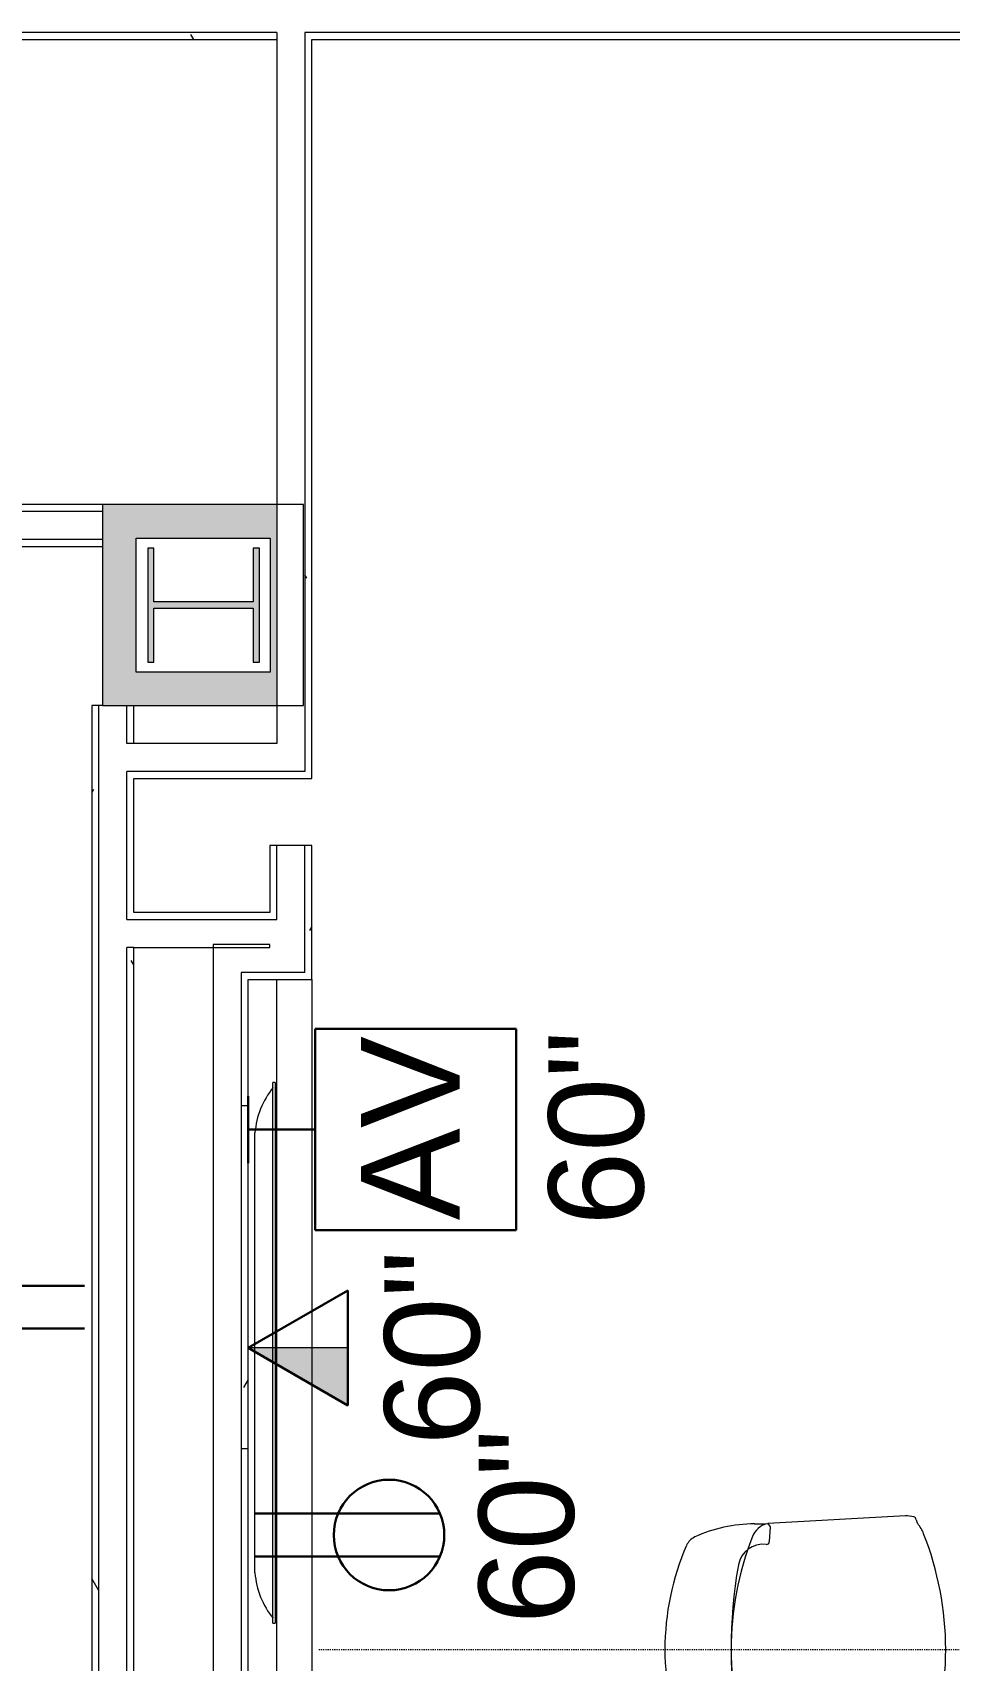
# Model space of a CAD drawing. Header units: inches. Extents: x -1180 to 2011, y -268 to 2143.
# Drawn here: x -432.7 to -350.6, y 879.6 to 1025.4 of the extents above; entities that cross this region are included whole.
import ezdxf

# ---------------------------------------------------------------- set-up
doc = ezdxf.new("R2010")
doc.units = ezdxf.units.IN
doc.header["$MEASUREMENT"] = 0
doc.linetypes.add('Dash 1_16_', pattern=[0.125, 0.0625, -0.0625])
for name, color, linetype, lineweight in [('A-ANNO-NOTE', 131, 'Continuous', 13), ('A-DETL', 90, 'Continuous', 13), ('A-WALL', 113, 'Continuous', 13), ('A-WALL-PATT', 111, 'Continuous', 13), ('I-FURN', 30, 'Continuous', 9), ('I-WALL', 2, 'Continuous', 13), ('Q-SPCQ', 91, 'Continuous', 9), ('S-COLS', 52, 'Continuous', 13)]:
    doc.layers.add(name, color=color, linetype=linetype, lineweight=lineweight)
doc.styles.add('Arial', font='arial.ttf', dxfattribs={"height": 8.851796})
doc.styles.add('Swis721 Lt BT', font='swissl.ttf', dxfattribs={"height": 8.514638})
pattern_1 = [(0, (0, 0), (30.72, 7.68), [1.267, -21.773, 1.267, -21.773, -122.88]), (0, (0, 0), (30.72, 7.68), [-46.08, 1.267, -44.813, 1.267, -21.773, -53.76]), (0, (0, 0), (30.72, 7.68), [-115.2, 1.267, -14.093, 1.267, -37.133]), (120, (11.52, 3.84), (-22.011075, 22.7643), [1.267, -21.773, 1.267, -21.773, -122.88]), (120, (11.52, 3.84), (-22.011075, 22.7643), [-46.08, 1.267, -44.813, 1.267, -21.773, -53.76]), (120, (11.52, 3.84), (-22.011075, 22.7643), [-115.2, 1.267, -14.093, 1.267, -37.133]), (240, (15.36, 19.2), (-8.708925, -30.4443), [1.267, -21.773, 1.267, -21.773, -122.88]), (240, (15.36, 19.2), (-8.708925, -30.4443), [-46.08, 1.267, -44.813, 1.267, -21.773, -53.76]), (240, (15.36, 19.2), (-8.708925, -30.4443), [-115.2, 1.267, -14.093, 1.267, -37.133])]

# ---------------------------------------------------------------- blocks, each defined once
blk = doc.blocks.new('HP-Bearing Pile-Column - HP10X57-5580024-6TH FLOOR POWER _ SIGNAL')
at = {"layer": 'S-COLS', "lineweight": 9}
blk.add_hatch(color=7, dxfattribs=at).paths.add_polyline_path([(-5.1, 5), (-5.1, 4.435), (-0.2825, 4.435), (-0.2825, -4.435), (-5.1, -4.435), (-5.1, -5), (5.1, -5), (5.1, -4.435), (0.2825, -4.435), (0.2825, 4.435), (5.1, 4.435), (5.1, 5), (-4.9623, 5)], flags=0)
at = {"layer": 'S-COLS', "color": 8, "lineweight": 20}
for p, q in [((5.1, 5), (-5.1, 5)), ((-5.1, 5), (-5.1, 4.435)), ((-5.1, 4.435), (-0.2825, 4.435)), ((-0.2825, 4.435), (-0.2825, -4.435)), ((0.2825, -4.435), (0.2825, 4.435)), ((0.2825, 4.435), (5.1, 4.435)), ((5.1, 4.435), (5.1, 5)), ((-0.2825, -4.435), (-5.1, -4.435)), ((-5.1, -4.435), (-5.1, -5)), ((-5.1, -5), (5.1, -5)), ((5.1, -4.435), (0.2825, -4.435)), ((5.1, -5), (5.1, -4.435))]:
    blk.add_line(p, q, dxfattribs=at)
blk = doc.blocks.new('Steelcase Coalesse - Bindu - Seating - Conference - Chair - Mid Back-5289058-6TH FLOOR POWER _ SIGNAL')
at = {"layer": 'I-FURN'}
for p, q in [((-11.96, -3.6), (-11.27, -15.92)), ((11.27, -15.92), (11.96, -3.6)), ((-11.27, -15.92), (-10.99, -15.73)), ((-10.99, -15.73), (-9.66, -15.79)), ((10.99, -15.73), (9.66, -15.79)), ((11.27, -15.92), (10.99, -15.73))]:
    blk.add_line(p, q, dxfattribs=at)
for centre, radius, start, end in [((0, -28.17), 28.17, 90.001, 111.5988), ((0, -28.17), 28.17, 68.4012, 89.999), ((-9.68, -3.48), 2.28, 164.1416, 183.2105), ((-11.59, -2.93), 0.295, 95.4219, 164.1416), ((-11.68, -1.97), 0.666, 275.4219, 308.378), ((-9.06, -5.29), 3.56, 111.5988, 128.378), ((9.06, -5.29), 3.56, 51.622, 68.4012), ((11.68, -1.97), 0.666, 231.622, 264.5781), ((11.59, -2.93), 0.295, 15.8584, 84.5781), ((9.68, -3.48), 2.28, 356.7895, 15.8584), ((-30.81, -17.02), 19.57, 359.6896, 3.2105), ((-9.4, -15.52), 1.92, 194.3053, 248.5611), ((-9.66, -16.04), 0.25, 352.9623, 87.7727), ((9.66, -16.04), 0.25, 92.2273, 187.0377), ((9.4, -15.52), 1.92, 291.4389, 345.6947), ((30.81, -17.02), 19.57, 176.7895, 180.3104), ((1.3, -17.19), 12.54, 179.6896, 204.9024), ((0, 8.43), 27.65, 248.5611, 291.4389), ((-7.18, -16.34), 2.25, 172.9623, 260.0453), ((7.18, -16.34), 2.25, 279.9547, 7.0377), ((-1.3, -17.19), 12.54, 335.0976, 0.3104), ((0, 24.59), 43.81, 260.0453, 279.9547), ((-8.74, -21.85), 1.47, 204.9024, 246.483), ((0, -1.77), 23.37, 246.483, 270), ((0, -1.77), 23.37, 270, 293.517), ((8.74, -21.85), 1.47, 293.517, 335.0976)]:
    blk.add_arc(centre, radius, start, end, dxfattribs=at)
blk = doc.blocks.new('A-Flat_Screen_TV - OLED 55BGP 55_-4747240-6TH FLOOR POWER _ SIGNAL')
at = {"layer": 'Q-SPCQ'}
for p, q in [((-19.7, 1.81), (19.7, 1.81)), ((-24.2, 0.19), (24.2, 0.19)), ((-24.2, 0.19), (-24.2, 0)), ((24.2, 0), (-24.2, 0)), ((-24.14, 0), (-24.14, -0.06)), ((24.14, -0.06), (24.14, 0)), ((24.2, 0), (24.2, 0.19)), ((24.14, -0.06), (-24.14, -0.06))]:
    blk.add_line(p, q, dxfattribs=at)
for centre, start, end in [((-19.1, -5.58), 94.6372, 128.9656), ((19.1, -5.58), 51.0344, 85.3628)]:
    blk.add_arc(centre, 7.41, start, end, dxfattribs=at)

msp = doc.modelspace()

# ---------------------------------------------------------------- hatches: boundary and pattern name
at = {"layer": 'A-ANNO-NOTE', "lineweight": 9}
msp.add_hatch(color=256, dxfattribs=at).paths.add_polyline_path([(-404.44, 902.44), (-404.44, 907.6), (-413.37, 907.6), (-409.1, 905.13)], flags=0)
at = {"layer": 'A-WALL-PATT', "lineweight": 9}
h = msp.add_hatch(dxfattribs=at)
h.set_pattern_fill('FP_1', color=256, style=0, pattern_type=2)
h.set_pattern_definition(pattern_1)
h.paths.add_polyline_path([(-446.42, 1024.73), (-410.81, 1024.73), (-410.81, 1025.36), (-446.42, 1025.36)], flags=0)
h.paths.add_polyline_path([(-224.62, 1024.73), (-223.75, 1024.73), (-223.75, 1025.36), (-408.31, 1025.36), (-408.31, 1024.73), (-227.75, 1024.73)], flags=0)
h = msp.add_hatch(dxfattribs=at)
h.set_pattern_fill('FP_1', color=256, style=0, pattern_type=2)
h.set_pattern_definition(pattern_1)
h.paths.add_polyline_path([(-408.31, 959.21), (-407.68, 959.24), (-407.68, 1024.73), (-408.31, 1024.73), (-408.31, 961.71)], flags=0)
h = msp.add_hatch(dxfattribs=at)
h.set_pattern_fill('FP_1', color=256, style=0, pattern_type=2)
h.set_pattern_definition(pattern_1)
h.paths.add_polyline_path([(-426.41, 982.47), (-426.41, 983.1), (-447.05, 983.1), (-447.05, 982.47), (-429.49, 982.47)], flags=0)
h.paths.add_polyline_path([(-581.55, 982.47), (-449.55, 982.47), (-449.55, 983.1), (-582.17, 983.1), (-582.17, 982.47)], flags=0)
for points in [[(-423.41, 965.1), (-423.41, 983.1), (-426.41, 983.1), (-426.41, 965.1), (-423.62, 965.1)], [(-423.41, 980.1), (-410.81, 980.1), (-410.81, 983.1), (-423.41, 983.1), (-423.41, 982.47)], [(-411.41, 965.1), (-410.81, 965.1), (-410.81, 980.1), (-411.41, 980.1), (-411.41, 967.28)], [(-423.41, 965.1), (-411.41, 965.1), (-411.41, 968.1), (-423.41, 968.1), (-423.41, 967.28)]]:
    msp.add_hatch(color=7, dxfattribs=at).paths.add_polyline_path(points, flags=0)
h = msp.add_hatch(dxfattribs=at)
h.set_pattern_fill('FP_1', color=256, style=0, pattern_type=2)
h.set_pattern_definition(pattern_1)
h.paths.add_polyline_path([(-426.41, 979.35), (-426.41, 979.97), (-582.17, 979.97), (-582.17, 979.35), (-429.49, 979.35)], flags=0)
h = msp.add_hatch(dxfattribs=at)
h.set_pattern_fill('FP_1', color=256, style=0, pattern_type=2)
h.set_pattern_definition(pattern_1)
h.paths.add_polyline_path([(-427.37, 750), (-426.75, 750), (-426.75, 965.1), (-427.37, 965.1), (-427.37, 780.83)], flags=0)
h = msp.add_hatch(dxfattribs=at)
h.set_pattern_fill('FP_1', color=256, style=0, pattern_type=2)
h.set_pattern_definition(pattern_1)
h.paths.add_polyline_path([(-423.62, 750), (-423.62, 799.46), (-424.25, 799.46), (-424.25, 750)], flags=0)
h.paths.add_polyline_path([(-423.62, 801.96), (-423.62, 815.21), (-424.25, 815.21), (-424.25, 801.96)], flags=0)
h.paths.add_polyline_path([(-424.25, 817.71), (-423.62, 817.71), (-423.62, 943.46), (-424.25, 943.46), (-424.25, 820.59)], flags=0)
h.paths.add_polyline_path([(-423.62, 945.96), (-423.62, 959.21), (-424.25, 959.21), (-424.25, 945.96)], flags=0)
h.paths.add_polyline_path([(-423.62, 961.71), (-423.62, 965.1), (-424.25, 965.1), (-424.25, 961.71)], flags=0)
h = msp.add_hatch(dxfattribs=at)
h.set_pattern_fill('FP_1', color=256, style=0, pattern_type=2)
h.set_pattern_definition(pattern_1)
h.paths.add_polyline_path([(-407.68, 941.21), (-407.68, 952.59), (-408.31, 952.59), (-408.31, 941.21)], flags=0)
h = msp.add_hatch(dxfattribs=at)
h.set_pattern_fill('FP_1', color=256, style=0, pattern_type=2)
h.set_pattern_definition(pattern_1)
h.paths.add_polyline_path([(-413.37, 820.59), (-413.37, 941.21), (-414, 941.21), (-414, 820.59)], flags=0)

# ---------------------------------------------------------------- linework, layer by layer
at = {"layer": 'A-ANNO-NOTE', "lineweight": 30}
for p, q in [((-407.37, 936.15), (-407.37, 918.15)), ((-389.37, 936.15), (-407.37, 936.15)), ((-389.37, 918.15), (-389.37, 936.15)), ((-413.37, 924.15), (-413.37, 930.15)), ((-413.37, 927.15), (-407.37, 927.15)), ((-407.37, 918.15), (-389.37, 918.15)), ((-428.03, 913.16), (-444.55, 913.16)), ((-413.37, 907.6), (-404.44, 912.75)), ((-404.44, 912.75), (-404.44, 902.44)), ((-428.03, 909.33), (-444.55, 909.33)), ((-413.37, 907.6), (-404.44, 902.44)), ((-412.72, 892.77), (-396.19, 892.77)), ((-412.72, 888.94), (-396.19, 888.94))]:
    msp.add_line(p, q, dxfattribs=at)
at = {"layer": 'A-ANNO-NOTE', "lineweight": 9}
for p, q in [((-413.37, 907.6), (-404.44, 902.44)), ((-404.44, 907.6), (-413.37, 907.6)), ((-404.44, 902.44), (-404.44, 907.6))]:
    msp.add_line(p, q, dxfattribs=at)
at = {"layer": 'A-ANNO-NOTE', "lineweight": 30}
msp.add_circle((-400.76, 890.85), 4.95, dxfattribs=at)
at = {"layer": 'A-DETL', "linetype": 'Dash 1_16_'}
msp.add_line((-407.06, 880.6), (-311.06, 880.6), dxfattribs=at)
at = {"layer": 'A-WALL'}
for p, q in [((-410.81, 1025.36), (-447.05, 1025.36)), ((-410.81, 1025.36), (-410.81, 1024.73)), ((-408.31, 1025.36), (-408.31, 959.21)), ((-104.63, 1025.36), (-408.31, 1025.36)), ((-426.41, 982.47), (-447.05, 982.47)), ((-426.41, 979.97), (-582.8, 979.97)), ((-426.75, 750), (-426.75, 965.1)), ((-424.25, 961.71), (-424.25, 965.1)), ((-423.62, 961.71), (-424.25, 961.71)), ((-424.25, 945.96), (-424.25, 959.21)), ((-408.31, 959.21), (-424.25, 959.21)), ((-410.81, 945.96), (-410.81, 952.59)), ((-408.31, 941.21), (-408.31, 952.59)), ((-424.25, 945.96), (-410.81, 945.96)), ((-424.25, 817.71), (-424.25, 943.46)), ((-423.62, 943.46), (-424.25, 943.46)), ((-414, 941.21), (-414, 819.96)), ((-408.31, 941.21), (-414, 941.21))]:
    msp.add_line(p, q, dxfattribs=at)
at = {"layer": 'A-WALL', "color": 55}
msp.add_line((-426.41, 965.1), (-423.62, 965.1), dxfattribs=at)
at = {"layer": 'I-WALL'}
for p, q in [((-446.42, 1024.73), (-410.81, 1024.73)), ((-410.81, 1024.73), (-410.81, 961.71)), ((-407.68, 958.59), (-407.68, 1024.73)), ((-407.68, 1024.73), (-104.63, 1024.73)), ((-426.41, 983.1), (-446.42, 983.1)), ((-582.17, 979.35), (-426.41, 979.35)), ((-427.37, 965.1), (-427.37, 750)), ((-426.41, 965.1), (-427.37, 965.1)), ((-423.62, 961.71), (-423.62, 965.1)), ((-410.81, 961.71), (-423.62, 961.71)), ((-423.62, 946.59), (-423.62, 958.59)), ((-423.62, 958.59), (-407.68, 958.59)), ((-411.43, 952.59), (-411.43, 946.59)), ((-407.68, 952.59), (-411.43, 952.59)), ((-407.68, 940.59), (-407.68, 952.59)), ((-411.43, 946.59), (-423.62, 946.59)), ((-423.62, 817.71), (-423.62, 943.46)), ((-423.62, 943.46), (-411.43, 943.46)), ((-416.5, 943.71), (-416.5, 817.46)), ((-411.43, 943.71), (-416.5, 943.71)), ((-411.43, 943.46), (-411.43, 943.71)), ((-413.37, 820.59), (-413.37, 940.59)), ((-413.37, 940.59), (-407.68, 940.59))]:
    msp.add_line(p, q, dxfattribs=at)
at = {"layer": 'I-WALL', "color": 8, "lineweight": 20}
for p, q in [((-426.41, 983.1), (-426.41, 965.1)), ((-408.41, 983.1), (-426.41, 983.1)), ((-408.41, 965.1), (-408.41, 983.1)), ((-423.41, 968.1), (-423.41, 980.1)), ((-423.41, 980.1), (-411.41, 980.1)), ((-411.41, 980.1), (-411.41, 968.1)), ((-411.41, 968.1), (-423.41, 968.1)), ((-423.62, 965.1), (-408.41, 965.1))]:
    msp.add_line(p, q, dxfattribs=at)
at = {"layer": 'I-WALL', "lineweight": 9}
for p, q in [((-410.81, 820.59), (-410.81, 940.59)), ((-407.68, 940.59), (-407.68, 820.59))]:
    msp.add_line(p, q, dxfattribs=at)

# ---------------------------------------------------------------- block references
at = {"layer": 'I-FURN', "rotation": 269.9999999999998}
msp.add_blockref('Steelcase Coalesse - Bindu - Seating - Conference - Chair - Mid Back-5289058-6TH FLOOR POWER _ SIGNAL', (-350.92, 880.6), dxfattribs=at)
at = {"layer": 'Q-SPCQ', "rotation": 89.9999999999999}
msp.add_blockref('A-Flat_Screen_TV - OLED 55BGP 55_-4747240-6TH FLOOR POWER _ SIGNAL', (-410.96, 907.15), dxfattribs=at)
at = {"layer": 'S-COLS', "lineweight": 9, "rotation": 89.99999999999991}
msp.add_blockref('HP-Bearing Pile-Column - HP10X57-5580024-6TH FLOOR POWER _ SIGNAL', (-417.37, 974.1), dxfattribs=at)

# ---------------------------------------------------------------- texts
at = {"layer": 'A-ANNO-NOTE', "lineweight": 9, "attachment_point": 2, "rotation": 90}
for s, insert, char_height, width, line_spacing_factor, style in [('AV', (-403.28, 927.27), 8.852, 19.656, 0.938532, 'Arial'), ('60"', (-386.49, 927.27), 8.515, 18.9, 1.00667, 'Swis721 Lt BT'), ('60"', (-401.19, 907.6), 8.515, 18.9, 1.00667, 'Swis721 Lt BT'), ('60"', (-392.73, 891.59), 8.515, 18.9, 1.00667, 'Swis721 Lt BT')]:
    msp.add_mtext(s, dxfattribs=dict(at, insert=insert, char_height=char_height, width=width, line_spacing_factor=line_spacing_factor, style=style))

doc.saveas('drawing.dxf')
